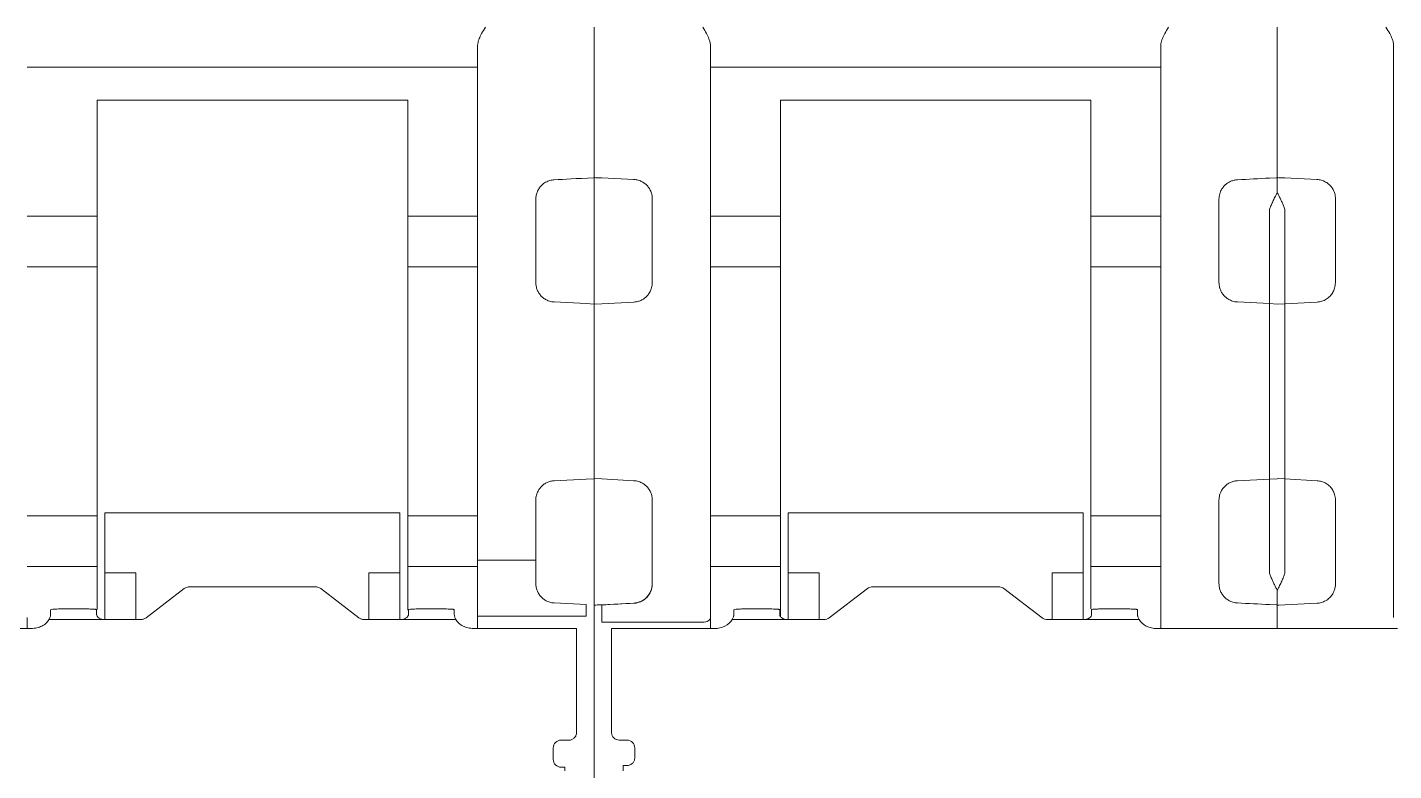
# Model space of a CAD drawing. Header units: millimetres. Extents: x 4137 to 6698, y 1400 to 3585.
# Drawn here: x 4468.22 to 4503.42, y 2999.88 to 3019.04 of the extents above; entities that cross this region are included whole.
import ezdxf

# ---------------------------------------------------------------- set-up
doc = ezdxf.new("R2010")
doc.units = ezdxf.units.MM
doc.layers.add('000-PI-Oprema', color=30, linetype='Continuous', lineweight=5)

msp = doc.modelspace()

# ---------------------------------------------------------------- linework, layer by layer
at = {"layer": '000-PI-Oprema', "color": 0, "lineweight": 0}
for p, q in [((4500.422, 3019.036), (4500.422, 3017.794)), ((4479.822, 3018.005), (4468.222, 3018.005)), ((4485.822, 3018.005), (4497.422, 3018.005)), ((4500.422, 3017.794), (4500.422, 3015.161)), ((4470.022, 3016.334), (4470.022, 3017.159)), ((4478.022, 3017.159), (4470.022, 3017.159)), ((4478.022, 3017.159), (4478.022, 3016.334)), ((4487.622, 3017.159), (4495.622, 3017.159)), ((4470.022, 3016.334), (4470.022, 3014.17)), ((4478.022, 3014.17), (4478.022, 3016.334)), ((4482.868, 3015.16), (4482.84, 3015.161)), ((4483.022, 3015.155), (4482.868, 3015.16)), ((4483.849, 3015.114), (4483.022, 3015.157)), ((4483.022, 3015.155), (4483.022, 3015.157)), ((4483.849, 3015.108), (4483.849, 3015.114)), ((4500.222, 3015.15), (4500.403, 3015.159)), ((4500.468, 3015.16), (4500.44, 3015.161)), ((4500.622, 3015.155), (4500.468, 3015.16)), ((4501.449, 3015.114), (4500.622, 3015.157)), ((4501.449, 3015.114), (4501.449, 3015.108)), ((4482.822, 3011.901), (4482.822, 3014.778)), ((4482.822, 3014.777), (4482.822, 3011.903)), ((4500.222, 3014.341), (4500.222, 3011.914)), ((4500.622, 3011.912), (4500.622, 3014.343)), ((4468.222, 3014.17), (4470.022, 3014.17)), ((4470.022, 3014.17), (4470.022, 3012.859)), ((4478.022, 3012.859), (4478.022, 3014.17)), ((4478.022, 3014.17), (4479.822, 3014.17)), ((4485.822, 3014.17), (4487.622, 3014.17)), ((4497.422, 3014.17), (4495.622, 3014.17)), ((4470.022, 3012.859), (4468.222, 3012.859)), ((4470.022, 3012.859), (4470.022, 3006.447)), ((4478.022, 3006.447), (4478.022, 3012.859)), ((4479.822, 3012.859), (4478.022, 3012.859)), ((4485.822, 3012.859), (4487.622, 3012.859)), ((4495.622, 3012.859), (4497.422, 3012.859)), ((4481.796, 3011.957), (4482.622, 3011.914)), ((4482.622, 3011.914), (4482.822, 3011.903)), ((4482.822, 3011.901), (4483.022, 3011.912)), ((4483.022, 3011.912), (4483.849, 3011.955)), ((4500.222, 3011.914), (4499.396, 3011.957)), ((4500.222, 3011.914), (4500.422, 3011.903)), ((4500.622, 3011.912), (4500.422, 3011.901)), ((4501.449, 3011.955), (4500.622, 3011.912)), ((4482.622, 3007.393), (4481.796, 3007.35)), ((4482.822, 3007.403), (4482.622, 3007.393)), ((4483.022, 3007.395), (4482.822, 3007.405)), ((4482.822, 3006.353), (4482.822, 3007.405)), ((4482.822, 3007.403), (4482.822, 3006.23)), ((4483.849, 3007.351), (4483.022, 3007.395)), ((4499.396, 3007.35), (4500.222, 3007.393)), ((4500.422, 3007.403), (4500.222, 3007.393)), ((4500.222, 3007.393), (4500.222, 3004.965)), ((4500.422, 3007.405), (4500.622, 3007.395)), ((4500.622, 3007.395), (4501.449, 3007.351)), ((4500.622, 3004.963), (4500.622, 3007.395)), ((4468.222, 3006.447), (4470.022, 3006.447)), ((4470.022, 3006.447), (4470.022, 3005.136)), ((4470.222, 3004.973), (4470.222, 3006.524)), ((4470.222, 3006.524), (4477.822, 3006.524)), ((4477.822, 3006.524), (4477.822, 3004.973)), ((4478.022, 3006.525), (4478.017, 3006.525)), ((4478.022, 3005.136), (4478.022, 3006.447)), ((4478.022, 3006.447), (4479.822, 3006.447)), ((4485.822, 3006.447), (4487.622, 3006.447)), ((4487.822, 3006.524), (4487.822, 3004.973)), ((4495.422, 3006.524), (4487.822, 3006.524)), ((4495.422, 3004.973), (4495.422, 3006.524)), ((4497.422, 3006.447), (4495.622, 3006.447)), ((4470.022, 3005.136), (4468.222, 3005.136)), ((4470.022, 3005.136), (4470.022, 3004.033)), ((4478.022, 3004.012), (4478.022, 3005.136)), ((4478.022, 3005.136), (4479.822, 3005.136)), ((4481.322, 3005.303), (4479.822, 3005.303)), ((4487.622, 3005.136), (4485.822, 3005.136)), ((4487.622, 3003.853), (4487.622, 3005.136)), ((4495.622, 3004.046), (4495.622, 3005.136)), ((4495.622, 3005.136), (4497.422, 3005.136)), ((4470.222, 3004.973), (4471.022, 3004.973)), ((4470.222, 3003.771), (4470.222, 3004.973)), ((4471.022, 3004.973), (4471.022, 3003.771)), ((4477.022, 3004.973), (4477.822, 3004.973)), ((4477.022, 3003.771), (4477.022, 3004.973)), ((4477.822, 3004.973), (4477.822, 3003.771)), ((4488.622, 3004.973), (4487.822, 3004.973)), ((4487.822, 3003.771), (4487.822, 3004.973)), ((4488.622, 3003.771), (4488.622, 3004.973)), ((4495.422, 3004.973), (4494.622, 3004.973)), ((4494.622, 3003.771), (4494.622, 3004.973)), ((4495.422, 3004.973), (4495.422, 3003.771)), ((4471.281, 3003.816), (4472.264, 3004.569)), ((4472.405, 3004.614), (4475.64, 3004.614)), ((4475.781, 3004.569), (4476.764, 3003.816)), ((4488.881, 3003.816), (4489.864, 3004.569)), ((4490.005, 3004.614), (4493.24, 3004.614)), ((4493.381, 3004.569), (4494.364, 3003.816)), ((4468.822, 3003.948), (4468.822, 3004.026)), ((4469.805, 3004.044), (4469.022, 3004.044)), ((4470.005, 3004.026), (4470.005, 3003.948)), ((4478.039, 3003.948), (4478.039, 3004.026)), ((4479.023, 3004.044), (4478.239, 3004.044)), ((4479.223, 3004.026), (4479.223, 3003.948)), ((4479.822, 3003.553), (4479.822, 3003.976)), ((4481.796, 3004.2), (4482.622, 3004.157)), ((4482.84, 3004.145), (4483.849, 3004.198)), ((4483.022, 3004.149), (4483.022, 3004.151)), ((4483.849, 3004.192), (4483.849, 3004.198)), ((4486.422, 3003.948), (4486.422, 3004.026)), ((4487.405, 3004.044), (4486.622, 3004.044)), ((4487.605, 3004.026), (4487.605, 3003.948)), ((4495.639, 3004.026), (4495.639, 3003.948)), ((4496.623, 3004.044), (4495.839, 3004.044)), ((4496.823, 3004.026), (4496.823, 3003.948)), ((4497.422, 3003.553), (4497.422, 3003.976)), ((4500.403, 3004.147), (4500.222, 3004.157)), ((4500.422, 3004.146), (4500.422, 3003.541)), ((4500.468, 3004.146), (4500.622, 3004.151)), ((4500.622, 3004.149), (4501.449, 3004.192)), ((4500.622, 3004.151), (4500.622, 3004.149)), ((4468.222, 3003.824), (4468.222, 3003.541)), ((4468.78, 3003.771), (4470.205, 3003.771)), ((4471.14, 3003.771), (4470.205, 3003.771)), ((4477.839, 3003.771), (4476.905, 3003.771)), ((4479.264, 3003.771), (4477.839, 3003.771)), ((4482.622, 3003.857), (4479.822, 3003.857)), ((4485.622, 3003.701), (4483.022, 3003.701)), ((4485.822, 3003.824), (4485.822, 3003.541)), ((4487.805, 3003.771), (4486.38, 3003.771)), ((4487.805, 3003.771), (4488.74, 3003.771)), ((4494.505, 3003.771), (4495.439, 3003.771)), ((4496.864, 3003.771), (4495.439, 3003.771)), ((4462.123, 3003.541), (4468.322, 3003.541)), ((4479.723, 3003.541), (4482.372, 3003.541)), ((4482.372, 3003.541), (4482.372, 3002.929)), ((4483.272, 3002.929), (4483.272, 3003.541)), ((4483.272, 3003.541), (4485.922, 3003.541)), ((4497.323, 3003.541), (4503.522, 3003.541)), ((4482.372, 3000.863), (4482.372, 3002.272)), ((4483.272, 3002.272), (4483.272, 3000.863)), ((4481.772, 3000.464), (4481.772, 3000.165)), ((4482.172, 3000.664), (4481.972, 3000.664)), ((4483.672, 3000.664), (4483.472, 3000.664)), ((4483.872, 3000.215), (4483.872, 3000.464)), ((4482.822, 3000.27), (4482.822, 3000.103)), ((4482.822, 2999.953), (4482.822, 3000.27)), ((4481.972, 2999.966), (4482.072, 2999.966)), ((4482.072, 2999.877), (4482.072, 2999.966)), ((4482.822, 2999.953), (4482.822, 2997.756)), ((4482.822, 2998.679), (4482.822, 2999.953)), ((4483.572, 3000.01), (4483.672, 3000.01)), ((4483.572, 2999.966), (4483.572, 3000.01)), ((4483.572, 2999.966), (4483.572, 2999.877))]:
    msp.add_line(p, q, dxfattribs=at)
at = {"layer": '000-PI-Oprema', "color": 0, "lineweight": 0, "flags": 128}
msp.add_lwpolyline([(4485.822, 3003.824), (4485.819, 3003.8), (4485.807, 3003.777), (4485.789, 3003.756), (4485.764, 3003.737), (4485.734, 3003.722), (4485.699, 3003.711), (4485.661, 3003.704), (4485.622, 3003.701)], dxfattribs=at)
at = {"layer": '000-PI-Oprema', "color": 0, "lineweight": 0}
for points, knots in [([(4479.822, 3018.546), (4479.823, 3018.567), (4479.826, 3018.611), (4479.84, 3018.677), (4479.862, 3018.743), (4479.891, 3018.81), (4479.942, 3018.909), (4479.989, 3018.984), (4480.022, 3019.036)], [0, 0, 0, 0, 0.117336, 0.242611, 0.377617, 0.505972, 0.652001, 1, 1, 1, 1]), ([(4482.822, 3019.036), (4482.822, 3019.004), (4482.822, 3018.94), (4482.822, 3018.844), (4482.822, 3018.749), (4482.822, 3018.622), (4482.822, 3018.465), (4482.822, 3018.289), (4482.822, 3018.129), (4482.822, 3017.992), (4482.822, 3017.877), (4482.822, 3017.822), (4482.822, 3017.794)], [0, 0, 0, 0, 0.061391, 0.122427, 0.18342, 0.24468, 0.372209, 0.500076, 0.627605, 0.755472, 0.877481, 1, 1, 1, 1]), ([(4482.822, 3017.794), (4482.822, 3017.808), (4482.822, 3017.834), (4482.822, 3017.881), (4482.822, 3017.934), (4482.822, 3018.014), (4482.822, 3018.129), (4482.822, 3018.289), (4482.822, 3018.465), (4482.822, 3018.652), (4482.822, 3018.843), (4482.822, 3018.972), (4482.822, 3019.036)], [0, 0, 0, 0, 0.061391, 0.122427, 0.18342, 0.24468, 0.372209, 0.500076, 0.627605, 0.755472, 0.877481, 1, 1, 1, 1]), ([(4485.622, 3019.036), (4485.656, 3018.983), (4485.703, 3018.909), (4485.755, 3018.81), (4485.788, 3018.732), (4485.816, 3018.645), (4485.82, 3018.578), (4485.822, 3018.546)], [0, 0, 0, 0, 0.350015, 0.493309, 0.624855, 0.821183, 1, 1, 1, 1]), ([(4497.422, 3018.546), (4497.423, 3018.567), (4497.426, 3018.611), (4497.44, 3018.677), (4497.462, 3018.743), (4497.491, 3018.81), (4497.542, 3018.909), (4497.589, 3018.984), (4497.622, 3019.036)], [0, 0, 0, 0, 0.117446, 0.242847, 0.378002, 0.506391, 0.652474, 1, 1, 1, 1]), ([(4503.222, 3019.036), (4503.256, 3018.983), (4503.303, 3018.909), (4503.355, 3018.809), (4503.388, 3018.732), (4503.416, 3018.645), (4503.42, 3018.578), (4503.422, 3018.546)], [0, 0, 0, 0, 0.350596, 0.493868, 0.625405, 0.821427, 1, 1, 1, 1]), ([(4479.822, 3018.392), (4479.822, 3018.402), (4479.822, 3018.421), (4479.822, 3018.457), (4479.822, 3018.498), (4479.822, 3018.53), (4479.822, 3018.546)], [0, 0, 0, 0, 0.251193, 0.5, 0.748807, 1, 1, 1, 1]), ([(4497.422, 3018.392), (4497.422, 3018.402), (4497.422, 3018.421), (4497.422, 3018.457), (4497.422, 3018.498), (4497.422, 3018.53), (4497.422, 3018.546)], [0, 0, 0, 0, 0.251193, 0.5, 0.748807, 1, 1, 1, 1]), ([(4503.422, 3018.546), (4503.422, 3018.53), (4503.422, 3018.498), (4503.422, 3018.457), (4503.422, 3018.421), (4503.422, 3018.402), (4503.422, 3018.392)], [0, 0, 0, 0, 0.251193, 0.5, 0.748807, 1, 1, 1, 1]), ([(4479.822, 3015.33), (4479.822, 3015.414), (4479.822, 3015.58), (4479.822, 3015.822), (4479.822, 3016.056), (4479.822, 3016.284), (4479.822, 3016.504), (4479.822, 3016.717), (4479.822, 3016.922), (4479.822, 3017.186), (4479.822, 3017.496), (4479.822, 3017.832), (4479.822, 3018.135), (4479.822, 3018.306), (4479.822, 3018.392)], [0, 0, 0, 0, 0.062754, 0.125301, 0.187708, 0.250043, 0.312375, 0.374772, 0.437302, 0.500033, 0.625237, 0.749935, 0.874674, 1, 1, 1, 1]), ([(4485.822, 3018.392), (4485.822, 3018.352), (4485.822, 3018.271), (4485.822, 3018.14), (4485.822, 3018), (4485.822, 3017.852), (4485.822, 3017.696), (4485.822, 3017.532), (4485.822, 3017.36), (4485.822, 3017.119), (4485.822, 3016.8), (4485.822, 3016.389), (4485.822, 3015.952), (4485.822, 3015.639), (4485.822, 3015.482)], [0, 0, 0, 0, 0.062736, 0.125281, 0.187695, 0.250043, 0.312387, 0.374792, 0.437318, 0.500031, 0.625212, 0.749931, 0.874692, 1, 1, 1, 1]), ([(4497.422, 3015.33), (4497.422, 3015.414), (4497.422, 3015.58), (4497.422, 3015.822), (4497.422, 3016.056), (4497.422, 3016.284), (4497.422, 3016.504), (4497.422, 3016.717), (4497.422, 3016.922), (4497.422, 3017.186), (4497.422, 3017.496), (4497.422, 3017.832), (4497.422, 3018.135), (4497.422, 3018.306), (4497.422, 3018.392)], [0, 0, 0, 0, 0.062754, 0.125301, 0.187708, 0.250043, 0.312375, 0.374772, 0.437302, 0.500033, 0.625237, 0.749935, 0.874674, 1, 1, 1, 1]), ([(4503.422, 3018.392), (4503.422, 3018.352), (4503.422, 3018.271), (4503.422, 3018.14), (4503.422, 3018), (4503.422, 3017.852), (4503.422, 3017.696), (4503.422, 3017.532), (4503.422, 3017.36), (4503.422, 3017.119), (4503.422, 3016.8), (4503.422, 3016.389), (4503.422, 3015.952), (4503.422, 3015.639), (4503.422, 3015.482)], [0, 0, 0, 0, 0.062736, 0.125281, 0.187695, 0.250043, 0.312387, 0.374792, 0.437318, 0.500031, 0.625212, 0.749931, 0.874692, 1, 1, 1, 1]), ([(4482.822, 3017.794), (4482.822, 3017.757), (4482.822, 3017.684), (4482.822, 3017.564), (4482.822, 3017.438), (4482.822, 3017.303), (4482.822, 3017.162), (4482.822, 3017.013), (4482.822, 3016.857), (4482.822, 3016.639), (4482.822, 3016.35), (4482.822, 3015.978), (4482.822, 3015.583), (4482.822, 3015.3), (4482.822, 3015.159)], [0, 0, 0, 0, 0.062728, 0.125272, 0.18769, 0.250045, 0.312396, 0.374803, 0.437328, 0.500029, 0.625194, 0.749922, 0.874696, 1, 1, 1, 1]), ([(4482.822, 3015.161), (4482.822, 3015.232), (4482.822, 3015.374), (4482.822, 3015.581), (4482.822, 3015.782), (4482.822, 3015.977), (4482.822, 3016.165), (4482.822, 3016.348), (4482.822, 3016.524), (4482.822, 3016.751), (4482.822, 3017.017), (4482.822, 3017.307), (4482.822, 3017.57), (4482.822, 3017.719), (4482.822, 3017.794)], [0, 0, 0, 0, 0.062728, 0.125271, 0.18769, 0.250045, 0.312396, 0.374804, 0.437328, 0.500029, 0.625194, 0.749922, 0.874696, 1, 1, 1, 1]), ([(4487.622, 3017.159), (4487.622, 3017.118), (4487.622, 3017.035), (4487.622, 3016.917), (4487.622, 3016.804), (4487.622, 3016.661), (4487.622, 3016.495), (4487.622, 3016.388), (4487.622, 3016.334)], [0, 0, 0, 0, 0.125424, 0.250193, 0.374902, 0.500146, 0.749703, 1, 1, 1, 1]), ([(4495.622, 3016.334), (4495.622, 3016.361), (4495.622, 3016.413), (4495.622, 3016.501), (4495.622, 3016.595), (4495.622, 3016.73), (4495.622, 3016.914), (4495.622, 3017.077), (4495.622, 3017.159)], [0, 0, 0, 0, 0.125424, 0.250193, 0.374902, 0.500146, 0.749703, 1, 1, 1, 1]), ([(4495.622, 3014.17), (4495.622, 3014.241), (4495.622, 3014.383), (4495.622, 3014.589), (4495.622, 3014.79), (4495.622, 3014.986), (4495.622, 3015.176), (4495.622, 3015.422), (4495.622, 3015.714), (4495.622, 3016.041), (4495.622, 3016.237), (4495.622, 3016.334)], [0, 0, 0, 0, 0.083508, 0.166833, 0.25006, 0.333277, 0.416572, 0.500032, 0.666688, 0.83311, 1, 1, 1, 1]), ([(4479.822, 3013.937), (4479.822, 3014.008), (4479.822, 3014.15), (4479.822, 3014.358), (4479.822, 3014.562), (4479.822, 3014.761), (4479.822, 3014.956), (4479.822, 3015.146), (4479.822, 3015.269), (4479.822, 3015.33)], [0, 0, 0, 0, 0.143512, 0.28637, 0.428834, 0.571166, 0.71363, 0.856488, 1, 1, 1, 1]), ([(4485.822, 3015.482), (4485.822, 3015.418), (4485.822, 3015.291), (4485.822, 3015.092), (4485.822, 3014.889), (4485.822, 3014.682), (4485.822, 3014.47), (4485.822, 3014.253), (4485.822, 3014.031), (4485.822, 3013.88), (4485.822, 3013.805)], [0, 0, 0, 0, 0.12575, 0.250858, 0.375537, 0.5, 0.624463, 0.749142, 0.87425, 1, 1, 1, 1]), ([(4497.422, 3013.937), (4497.422, 3014.008), (4497.422, 3014.15), (4497.422, 3014.358), (4497.422, 3014.562), (4497.422, 3014.761), (4497.422, 3014.956), (4497.422, 3015.146), (4497.422, 3015.269), (4497.422, 3015.33)], [0, 0, 0, 0, 0.143512, 0.28637, 0.428834, 0.571166, 0.71363, 0.856488, 1, 1, 1, 1]), ([(4503.422, 3015.482), (4503.422, 3015.418), (4503.422, 3015.291), (4503.422, 3015.092), (4503.422, 3014.889), (4503.422, 3014.682), (4503.422, 3014.47), (4503.422, 3014.253), (4503.422, 3014.031), (4503.422, 3013.88), (4503.422, 3013.805)], [0, 0, 0, 0, 0.12575, 0.250858, 0.375537, 0.5, 0.624463, 0.749142, 0.87425, 1, 1, 1, 1]), ([(4481.796, 3015.106), (4481.778, 3015.105), (4481.74, 3015.102), (4481.685, 3015.089), (4481.629, 3015.07), (4481.574, 3015.043), (4481.522, 3015.009), (4481.467, 3014.962), (4481.41, 3014.895), (4481.361, 3014.808), (4481.328, 3014.709), (4481.324, 3014.641), (4481.322, 3014.607)], [0, 0, 0, 0, 0.067869, 0.138425, 0.211987, 0.288836, 0.369219, 0.453352, 0.573685, 0.721104, 0.860335, 1, 1, 1, 1]), ([(4483.849, 3015.114), (4483.868, 3015.112), (4483.907, 3015.109), (4483.964, 3015.096), (4484.029, 3015.072), (4484.102, 3015.033), (4484.175, 3014.974), (4484.238, 3014.9), (4484.285, 3014.813), (4484.317, 3014.717), (4484.321, 3014.65), (4484.322, 3014.616)], [0, 0, 0, 0, 0.071618, 0.143308, 0.216363, 0.334035, 0.455285, 0.587191, 0.721903, 0.860899, 1, 1, 1, 1]), ([(4498.922, 3014.607), (4498.923, 3014.63), (4498.925, 3014.675), (4498.939, 3014.741), (4498.965, 3014.815), (4499.008, 3014.893), (4499.071, 3014.967), (4499.144, 3015.026), (4499.225, 3015.069), (4499.309, 3015.098), (4499.367, 3015.104), (4499.396, 3015.106)], [0, 0, 0, 0, 0.093221, 0.185813, 0.279137, 0.41434, 0.546905, 0.668022, 0.785627, 0.893606, 1, 1, 1, 1]), ([(4501.922, 3014.616), (4501.922, 3014.639), (4501.92, 3014.684), (4501.906, 3014.75), (4501.88, 3014.823), (4501.838, 3014.9), (4501.768, 3014.982), (4501.676, 3015.051), (4501.565, 3015.1), (4501.486, 3015.109), (4501.449, 3015.114)], [0, 0, 0, 0, 0.092601, 0.18543, 0.278489, 0.413813, 0.545287, 0.709927, 0.860804, 1, 1, 1, 1]), ([(4481.322, 3014.607), (4481.322, 3014.541), (4481.322, 3014.41), (4481.322, 3014.209), (4481.322, 3014.072), (4481.322, 3014.004)], [0, 0, 0, 0, 0.333419, 0.666581, 1, 1, 1, 1]), ([(4500.222, 3014.341), (4500.235, 3014.373), (4500.262, 3014.442), (4500.308, 3014.548), (4500.363, 3014.664), (4500.402, 3014.738), (4500.422, 3014.777)], [0, 0, 0, 0, 0.193415, 0.424448, 0.693252, 1, 1, 1, 1]), ([(4500.622, 3014.343), (4500.61, 3014.375), (4500.585, 3014.438), (4500.546, 3014.529), (4500.506, 3014.616), (4500.464, 3014.7), (4500.437, 3014.752), (4500.422, 3014.778)], [0, 0, 0, 0, 0.194202, 0.390464, 0.589612, 0.792498, 1, 1, 1, 1]), ([(4479.822, 3005.37), (4479.822, 3005.484), (4479.822, 3005.711), (4479.822, 3006.057), (4479.822, 3006.405), (4479.822, 3006.755), (4479.822, 3007.108), (4479.822, 3007.705), (4479.822, 3008.553), (4479.822, 3009.653), (4479.822, 3010.753), (4479.822, 3011.72), (4479.822, 3012.552), (4479.822, 3013.252), (4479.822, 3013.708), (4479.822, 3013.937)], [0, 0, 0, 0, 0.041431, 0.082793, 0.124119, 0.165441, 0.206793, 0.248207, 0.374079, 0.500012, 0.625883, 0.751817, 0.834548, 0.917188, 1, 1, 1, 1]), ([(4481.322, 3014.004), (4481.322, 3013.902), (4481.322, 3013.699), (4481.322, 3013.392), (4481.322, 3013.082), (4481.322, 3012.77), (4481.322, 3012.561), (4481.322, 3012.456)], [0, 0, 0, 0, 0.200123, 0.400061, 0.599939, 0.799877, 1, 1, 1, 1]), ([(4484.322, 3012.454), (4484.322, 3012.574), (4484.322, 3012.813), (4484.322, 3013.168), (4484.322, 3013.521), (4484.322, 3013.753), (4484.322, 3013.869)], [0, 0, 0, 0, 0.2501, 0.5, 0.7499, 1, 1, 1, 1]), ([(4487.622, 3014.17), (4487.622, 3014.121), (4487.622, 3014.023), (4487.622, 3013.807), (4487.622, 3013.568), (4487.622, 3013.323), (4487.622, 3013.102), (4487.622, 3012.938), (4487.622, 3012.882), (4487.622, 3012.859)], [0, 0, 0, 0, 0.150243, 0.300485, 0.450729, 0.600973, 0.751216, 0.901461, 1, 1, 1, 1]), ([(4495.622, 3014.17), (4495.622, 3014.121), (4495.622, 3014.023), (4495.622, 3013.807), (4495.622, 3013.568), (4495.622, 3013.323), (4495.622, 3013.102), (4495.622, 3012.938), (4495.622, 3012.882), (4495.622, 3012.859)], [0, 0, 0, 0, 0.150243, 0.300485, 0.450729, 0.600973, 0.751216, 0.901461, 1, 1, 1, 1]), ([(4497.422, 3005.37), (4497.422, 3005.484), (4497.422, 3005.711), (4497.422, 3006.057), (4497.422, 3006.405), (4497.422, 3006.755), (4497.422, 3007.108), (4497.422, 3007.705), (4497.422, 3008.553), (4497.422, 3009.653), (4497.422, 3010.753), (4497.422, 3011.72), (4497.422, 3012.552), (4497.422, 3013.252), (4497.422, 3013.708), (4497.422, 3013.937)], [0, 0, 0, 0, 0.041431, 0.082793, 0.124119, 0.165441, 0.206793, 0.248207, 0.374079, 0.500012, 0.625883, 0.751817, 0.834548, 0.917188, 1, 1, 1, 1]), ([(4485.822, 3013.805), (4485.822, 3013.694), (4485.822, 3013.472), (4485.822, 3013.137), (4485.822, 3012.799), (4485.822, 3012.459), (4485.822, 3012.117), (4485.822, 3011.538), (4485.822, 3010.717), (4485.822, 3009.653), (4485.822, 3008.589), (4485.822, 3007.653), (4485.822, 3006.847), (4485.822, 3006.168), (4485.822, 3005.724), (4485.822, 3005.502)], [0, 0, 0, 0, 0.041447, 0.082829, 0.124176, 0.16552, 0.206891, 0.248321, 0.374134, 0.500011, 0.625824, 0.751702, 0.834467, 0.91715, 1, 1, 1, 1]), ([(4503.422, 3013.805), (4503.422, 3013.694), (4503.422, 3013.472), (4503.422, 3013.137), (4503.422, 3012.799), (4503.422, 3012.459), (4503.422, 3012.117), (4503.422, 3011.538), (4503.422, 3010.717), (4503.422, 3009.653), (4503.422, 3008.589), (4503.422, 3007.653), (4503.422, 3006.847), (4503.422, 3006.168), (4503.422, 3005.724), (4503.422, 3005.502)], [0, 0, 0, 0, 0.041447, 0.082829, 0.124176, 0.16552, 0.206891, 0.248321, 0.374134, 0.500011, 0.625824, 0.751702, 0.834467, 0.91715, 1, 1, 1, 1]), ([(4487.622, 3012.859), (4487.622, 3012.776), (4487.622, 3012.609), (4487.622, 3012.354), (4487.622, 3012.097), (4487.622, 3011.837), (4487.622, 3011.574), (4487.622, 3011.126), (4487.622, 3010.487), (4487.622, 3009.653), (4487.622, 3008.82), (4487.622, 3008.09), (4487.622, 3007.469), (4487.622, 3006.95), (4487.622, 3006.615), (4487.622, 3006.447)], [0, 0, 0, 0, 0.041319, 0.082538, 0.123706, 0.164869, 0.206076, 0.247373, 0.373654, 0.500018, 0.626299, 0.752662, 0.835118, 0.917437, 1, 1, 1, 1]), ([(4495.622, 3012.859), (4495.622, 3011.852), (4495.622, 3010.753), (4495.622, 3008.554), (4495.622, 3007.454), (4495.622, 3006.447)], [0, 0, 0, 0, 0.5, 0.5, 1, 1, 1, 1]), ([(4481.796, 3011.957), (4481.775, 3011.959), (4481.734, 3011.962), (4481.673, 3011.978), (4481.604, 3012.004), (4481.531, 3012.046), (4481.459, 3012.108), (4481.4, 3012.183), (4481.356, 3012.268), (4481.328, 3012.36), (4481.324, 3012.424), (4481.322, 3012.456)], [0, 0, 0, 0, 0.082209, 0.16366, 0.245689, 0.369303, 0.493372, 0.618767, 0.744744, 0.872104, 1, 1, 1, 1]), ([(4484.322, 3012.454), (4484.322, 3012.433), (4484.32, 3012.39), (4484.308, 3012.328), (4484.284, 3012.257), (4484.245, 3012.181), (4484.186, 3012.107), (4484.114, 3012.044), (4484.032, 3011.997), (4483.942, 3011.965), (4483.88, 3011.958), (4483.849, 3011.955)], [0, 0, 0, 0, 0.085507, 0.170147, 0.255273, 0.381189, 0.506725, 0.630753, 0.754527, 0.877113, 1, 1, 1, 1]), ([(4499.396, 3011.957), (4499.375, 3011.959), (4499.334, 3011.962), (4499.273, 3011.978), (4499.204, 3012.004), (4499.131, 3012.046), (4499.059, 3012.108), (4499, 3012.183), (4498.956, 3012.268), (4498.928, 3012.36), (4498.924, 3012.424), (4498.922, 3012.456)], [0, 0, 0, 0, 0.082209, 0.16366, 0.245689, 0.369303, 0.493372, 0.618767, 0.744744, 0.872104, 1, 1, 1, 1]), ([(4501.449, 3011.955), (4501.469, 3011.957), (4501.51, 3011.96), (4501.571, 3011.976), (4501.629, 3011.998), (4501.685, 3012.027), (4501.737, 3012.064), (4501.796, 3012.118), (4501.858, 3012.2), (4501.911, 3012.317), (4501.919, 3012.407), (4501.922, 3012.454)], [0, 0, 0, 0, 0.080411, 0.161533, 0.243405, 0.326066, 0.409552, 0.493901, 0.642123, 0.810797, 1, 1, 1, 1]), ([(4482.822, 3011.903), (4482.822, 3011.797), (4482.822, 3011.584), (4482.822, 3011.264), (4482.822, 3010.944), (4482.822, 3010.622), (4482.822, 3010.3), (4482.822, 3009.977), (4482.822, 3009.572), (4482.822, 3009.087), (4482.822, 3008.523), (4482.822, 3007.961), (4482.822, 3007.589), (4482.822, 3007.403)], [0, 0, 0, 0, 0.071572, 0.143012, 0.214372, 0.285701, 0.357051, 0.428472, 0.500015, 0.625079, 0.749917, 0.8748, 1, 1, 1, 1]), ([(4482.822, 3007.405), (4482.822, 3007.511), (4482.822, 3007.723), (4482.822, 3008.043), (4482.822, 3008.364), (4482.822, 3008.685), (4482.822, 3009.007), (4482.822, 3009.33), (4482.822, 3009.734), (4482.822, 3010.218), (4482.822, 3010.782), (4482.822, 3011.344), (4482.822, 3011.715), (4482.822, 3011.901)], [0, 0, 0, 0, 0.071572, 0.143012, 0.214372, 0.285701, 0.357051, 0.428472, 0.500015, 0.625079, 0.749917, 0.8748, 1, 1, 1, 1]), ([(4500.222, 3011.914), (4500.222, 3011.807), (4500.222, 3011.593), (4500.222, 3011.271), (4500.222, 3010.949), (4500.222, 3010.626), (4500.222, 3010.302), (4500.222, 3009.978), (4500.222, 3009.572), (4500.222, 3009.085), (4500.222, 3008.519), (4500.222, 3007.954), (4500.222, 3007.58), (4500.222, 3007.393)], [0, 0, 0, 0, 0.071556, 0.142997, 0.214365, 0.285706, 0.357065, 0.428486, 0.500013, 0.625062, 0.749916, 0.874816, 1, 1, 1, 1]), ([(4481.322, 3006.85), (4481.323, 3006.872), (4481.325, 3006.914), (4481.337, 3006.977), (4481.361, 3007.047), (4481.4, 3007.123), (4481.459, 3007.198), (4481.531, 3007.26), (4481.613, 3007.307), (4481.702, 3007.34), (4481.765, 3007.346), (4481.796, 3007.35)], [0, 0, 0, 0, 0.085573, 0.170275, 0.255463, 0.381339, 0.506835, 0.630803, 0.754517, 0.877108, 1, 1, 1, 1]), ([(4483.849, 3007.351), (4483.87, 3007.349), (4483.911, 3007.346), (4483.972, 3007.33), (4484.041, 3007.304), (4484.114, 3007.262), (4484.186, 3007.2), (4484.245, 3007.125), (4484.289, 3007.04), (4484.317, 3006.948), (4484.321, 3006.884), (4484.322, 3006.852)], [0, 0, 0, 0, 0.082205, 0.163652, 0.245679, 0.369354, 0.493482, 0.618917, 0.744935, 0.872201, 1, 1, 1, 1]), ([(4498.922, 3006.85), (4498.923, 3006.872), (4498.925, 3006.914), (4498.937, 3006.977), (4498.961, 3007.047), (4499, 3007.123), (4499.059, 3007.198), (4499.131, 3007.26), (4499.213, 3007.307), (4499.302, 3007.34), (4499.365, 3007.346), (4499.396, 3007.35)], [0, 0, 0, 0, 0.085573, 0.170275, 0.255463, 0.381339, 0.506835, 0.630803, 0.754517, 0.877108, 1, 1, 1, 1]), ([(4501.922, 3006.852), (4501.921, 3006.876), (4501.919, 3006.924), (4501.904, 3006.991), (4501.882, 3007.053), (4501.853, 3007.108), (4501.821, 3007.156), (4501.768, 3007.217), (4501.688, 3007.282), (4501.573, 3007.336), (4501.49, 3007.346), (4501.449, 3007.351)], [0, 0, 0, 0, 0.097376, 0.189595, 0.276665, 0.358598, 0.435408, 0.507112, 0.674555, 0.83875, 1, 1, 1, 1]), ([(4481.322, 3006.85), (4481.322, 3006.745), (4481.322, 3006.536), (4481.322, 3006.224), (4481.322, 3005.915), (4481.322, 3005.607), (4481.322, 3005.404), (4481.322, 3005.303)], [0, 0, 0, 0, 0.200123, 0.400061, 0.599939, 0.799877, 1, 1, 1, 1]), ([(4484.322, 3005.437), (4484.322, 3005.553), (4484.322, 3005.786), (4484.322, 3006.138), (4484.322, 3006.494), (4484.322, 3006.732), (4484.322, 3006.852)], [0, 0, 0, 0, 0.2501, 0.5, 0.7499, 1, 1, 1, 1]), ([(4487.622, 3006.447), (4487.622, 3006.425), (4487.622, 3006.369), (4487.622, 3006.204), (4487.622, 3005.984), (4487.622, 3005.738), (4487.622, 3005.499), (4487.622, 3005.283), (4487.622, 3005.185), (4487.622, 3005.136)], [0, 0, 0, 0, 0.098539, 0.248784, 0.399027, 0.54927, 0.699515, 0.849757, 1, 1, 1, 1]), ([(4495.622, 3006.447), (4495.622, 3006.425), (4495.622, 3006.369), (4495.622, 3006.204), (4495.622, 3005.984), (4495.622, 3005.738), (4495.622, 3005.499), (4495.622, 3005.283), (4495.622, 3005.185), (4495.622, 3005.136)], [0, 0, 0, 0, 0.098539, 0.248784, 0.399027, 0.54927, 0.699515, 0.849757, 1, 1, 1, 1]), ([(4482.822, 3004.528), (4482.822, 3004.528), (4482.822, 3004.855), (4482.822, 3005.238), (4482.822, 3005.727), (4482.822, 3006.081), (4482.822, 3006.31), (4482.822, 3006.339), (4482.822, 3006.353)], [0, 0, 0, 0, 0.008736, 0.206989, 0.405242, 0.603494, 0.801747, 1, 1, 1, 1]), ([(4482.822, 3006.253), (4482.822, 3006.239), (4482.822, 3006.211), (4482.822, 3005.989), (4482.822, 3005.641), (4482.822, 3005.183), (4482.822, 3004.801), (4482.822, 3004.529)], [0, 0, 0, 0, 0.201961, 0.403921, 0.605881, 0.807842, 1, 1, 1, 1]), ([(4484.322, 3004.69), (4484.322, 3004.751), (4484.322, 3004.872), (4484.322, 3005.058), (4484.322, 3005.246), (4484.322, 3005.373), (4484.322, 3005.437)], [0, 0, 0, 0, 0.25014, 0.5, 0.74986, 1, 1, 1, 1]), ([(4485.822, 3005.502), (4485.822, 3005.426), (4485.822, 3005.275), (4485.822, 3005.054), (4485.822, 3004.837), (4485.822, 3004.624), (4485.822, 3004.417), (4485.822, 3004.214), (4485.822, 3004.016), (4485.822, 3003.888), (4485.822, 3003.824)], [0, 0, 0, 0, 0.12575, 0.250858, 0.375537, 0.5, 0.624463, 0.749142, 0.87425, 1, 1, 1, 1]), ([(4503.422, 3005.502), (4503.422, 3005.426), (4503.422, 3005.275), (4503.422, 3005.054), (4503.422, 3004.837), (4503.422, 3004.624), (4503.422, 3004.417), (4503.422, 3004.214), (4503.422, 3004.016), (4503.422, 3003.888), (4503.422, 3003.824)], [0, 0, 0, 0, 0.12575, 0.250858, 0.375537, 0.5, 0.624463, 0.749142, 0.87425, 1, 1, 1, 1]), ([(4479.822, 3003.976), (4479.822, 3004.037), (4479.822, 3004.16), (4479.822, 3004.35), (4479.822, 3004.545), (4479.822, 3004.744), (4479.822, 3004.948), (4479.822, 3005.156), (4479.822, 3005.298), (4479.822, 3005.37)], [0, 0, 0, 0, 0.143512, 0.28637, 0.428834, 0.571166, 0.71363, 0.856488, 1, 1, 1, 1]), ([(4481.322, 3005.303), (4481.322, 3005.234), (4481.322, 3005.098), (4481.322, 3004.896), (4481.322, 3004.765), (4481.322, 3004.699)], [0, 0, 0, 0, 0.333419, 0.666581, 1, 1, 1, 1]), ([(4497.422, 3003.976), (4497.422, 3004.037), (4497.422, 3004.16), (4497.422, 3004.35), (4497.422, 3004.545), (4497.422, 3004.744), (4497.422, 3004.948), (4497.422, 3005.156), (4497.422, 3005.298), (4497.422, 3005.37)], [0, 0, 0, 0, 0.143512, 0.28637, 0.428834, 0.571166, 0.71363, 0.856488, 1, 1, 1, 1]), ([(4481.796, 3004.2), (4481.777, 3004.202), (4481.739, 3004.205), (4481.682, 3004.218), (4481.617, 3004.241), (4481.544, 3004.28), (4481.471, 3004.34), (4481.408, 3004.414), (4481.36, 3004.501), (4481.328, 3004.597), (4481.324, 3004.665), (4481.322, 3004.699)], [0, 0, 0, 0, 0.070997, 0.142096, 0.214572, 0.332081, 0.453288, 0.585757, 0.721078, 0.860541, 1, 1, 1, 1]), ([(4483.849, 3004.198), (4483.89, 3004.2), (4483.937, 3004.208), (4484.036, 3004.242), (4484.089, 3004.269), (4484.189, 3004.351), (4484.236, 3004.406), (4484.303, 3004.54), (4484.322, 3004.618), (4484.322, 3004.697)], [0, 0, 0, 0, 0.25, 0.25, 0.5, 0.5, 0.75, 0.75, 1, 1, 1, 1]), ([(4483.849, 3004.192), (4483.867, 3004.194), (4483.905, 3004.197), (4483.961, 3004.21), (4484.017, 3004.23), (4484.071, 3004.256), (4484.124, 3004.291), (4484.181, 3004.34), (4484.244, 3004.414), (4484.291, 3004.507), (4484.318, 3004.604), (4484.321, 3004.661), (4484.322, 3004.69)], [0, 0, 0, 0, 0.068374, 0.139377, 0.213319, 0.290477, 0.371094, 0.455382, 0.587277, 0.761474, 0.880592, 1, 1, 1, 1]), ([(4499.396, 3004.2), (4499.377, 3004.202), (4499.339, 3004.205), (4499.282, 3004.218), (4499.217, 3004.241), (4499.144, 3004.28), (4499.071, 3004.34), (4499.008, 3004.414), (4498.96, 3004.501), (4498.928, 3004.597), (4498.924, 3004.665), (4498.922, 3004.699)], [0, 0, 0, 0, 0.070996, 0.142095, 0.214573, 0.332083, 0.453298, 0.585758, 0.72107, 0.860537, 1, 1, 1, 1]), ([(4500.222, 3004.965), (4500.235, 3004.934), (4500.26, 3004.87), (4500.299, 3004.779), (4500.339, 3004.692), (4500.38, 3004.607), (4500.408, 3004.556), (4500.422, 3004.529)], [0, 0, 0, 0, 0.1942, 0.390457, 0.5896, 0.792488, 1, 1, 1, 1]), ([(4500.622, 3004.963), (4500.61, 3004.932), (4500.583, 3004.863), (4500.537, 3004.757), (4500.482, 3004.641), (4500.443, 3004.567), (4500.422, 3004.528)], [0, 0, 0, 0, 0.193384, 0.424408, 0.693222, 1, 1, 1, 1]), ([(4501.449, 3004.192), (4501.467, 3004.194), (4501.505, 3004.197), (4501.561, 3004.21), (4501.617, 3004.23), (4501.671, 3004.256), (4501.724, 3004.291), (4501.781, 3004.34), (4501.844, 3004.414), (4501.891, 3004.507), (4501.918, 3004.604), (4501.921, 3004.661), (4501.922, 3004.69)], [0, 0, 0, 0, 0.068374, 0.139376, 0.213318, 0.290476, 0.371092, 0.45538, 0.587276, 0.76147, 0.88059, 1, 1, 1, 1]), ([(4468.822, 3004.026), (4468.822, 3004.031), (4468.844, 3004.035), (4468.918, 3004.042), (4468.97, 3004.044), (4469.022, 3004.044)], [0, 0, 0, 0, 0.5, 0.5, 1, 1, 1, 1]), ([(4470.005, 3004.026), (4470.005, 3004.028), (4470.003, 3004.03), (4469.992, 3004.033), (4469.973, 3004.036), (4469.94, 3004.04), (4469.885, 3004.043), (4469.832, 3004.044), (4469.805, 3004.044)], [0, 0, 0, 0, 0.128148, 0.251094, 0.373747, 0.501054, 0.748354, 1, 1, 1, 1]), ([(4478.039, 3004.026), (4478.039, 3004.031), (4478.061, 3004.035), (4478.135, 3004.042), (4478.187, 3004.044), (4478.239, 3004.044)], [0, 0, 0, 0, 0.5, 0.5, 1, 1, 1, 1]), ([(4479.223, 3004.026), (4479.222, 3004.028), (4479.22, 3004.03), (4479.209, 3004.033), (4479.19, 3004.036), (4479.157, 3004.04), (4479.102, 3004.043), (4479.049, 3004.044), (4479.023, 3004.044)], [0, 0, 0, 0, 0.128148, 0.251094, 0.373747, 0.501054, 0.748354, 1, 1, 1, 1]), ([(4482.822, 3004.147), (4482.822, 3004.076), (4482.822, 3003.934), (4482.822, 3003.727), (4482.822, 3003.526), (4482.822, 3003.331), (4482.822, 3003.142), (4482.822, 3002.96), (4482.822, 3002.783), (4482.822, 3002.556), (4482.822, 3002.29), (4482.822, 3002), (4482.822, 3001.737), (4482.822, 3001.587), (4482.822, 3001.512)], [0, 0, 0, 0, 0.062728, 0.125272, 0.18769, 0.250045, 0.312396, 0.374803, 0.437328, 0.500029, 0.625194, 0.749922, 0.874696, 1, 1, 1, 1]), ([(4482.822, 3001.512), (4482.822, 3001.549), (4482.822, 3001.622), (4482.822, 3001.742), (4482.822, 3001.869), (4482.822, 3002.003), (4482.822, 3002.144), (4482.822, 3002.293), (4482.822, 3002.449), (4482.822, 3002.667), (4482.822, 3002.955), (4482.822, 3003.327), (4482.822, 3003.722), (4482.822, 3004.004), (4482.822, 3004.146)], [0, 0, 0, 0, 0.062728, 0.125271, 0.18769, 0.250045, 0.312396, 0.374804, 0.437328, 0.500029, 0.625194, 0.749922, 0.874696, 1, 1, 1, 1]), ([(4483.022, 3004.151), (4482.996, 3004.15), (4482.944, 3004.149), (4482.893, 3004.147), (4482.868, 3004.146)], [0, 0, 0, 0, 0.508632, 1, 1, 1, 1]), ([(4486.422, 3004.026), (4486.422, 3004.031), (4486.444, 3004.035), (4486.518, 3004.042), (4486.57, 3004.044), (4486.622, 3004.044)], [0, 0, 0, 0, 0.5, 0.5, 1, 1, 1, 1]), ([(4487.605, 3004.026), (4487.605, 3004.028), (4487.603, 3004.03), (4487.592, 3004.033), (4487.573, 3004.036), (4487.54, 3004.04), (4487.485, 3004.043), (4487.432, 3004.044), (4487.405, 3004.044)], [0, 0, 0, 0, 0.128148, 0.251094, 0.373747, 0.501054, 0.748354, 1, 1, 1, 1]), ([(4495.839, 3004.044), (4495.826, 3004.044), (4495.8, 3004.044), (4495.762, 3004.043), (4495.728, 3004.041), (4495.688, 3004.038), (4495.648, 3004.033), (4495.642, 3004.029), (4495.639, 3004.026)], [0, 0, 0, 0, 0.128148, 0.251094, 0.373747, 0.501054, 0.748354, 1, 1, 1, 1]), ([(4496.823, 3004.026), (4496.822, 3004.028), (4496.82, 3004.03), (4496.809, 3004.033), (4496.79, 3004.036), (4496.757, 3004.04), (4496.702, 3004.043), (4496.649, 3004.044), (4496.623, 3004.044)], [0, 0, 0, 0, 0.128148, 0.251094, 0.373747, 0.501054, 0.748354, 1, 1, 1, 1]), ([(4468.78, 3003.771), (4468.77, 3003.754), (4468.748, 3003.721), (4468.705, 3003.676), (4468.655, 3003.637), (4468.578, 3003.592), (4468.468, 3003.55), (4468.371, 3003.544), (4468.322, 3003.541)], [0, 0, 0, 0, 0.126929, 0.250928, 0.374602, 0.500576, 0.748126, 1, 1, 1, 1]), ([(4468.822, 3003.898), (4468.822, 3003.889), (4468.821, 3003.872), (4468.813, 3003.841), (4468.8, 3003.807), (4468.787, 3003.783), (4468.78, 3003.771)], [0, 0, 0, 0, 0.256458, 0.506841, 0.753776, 1, 1, 1, 1]), ([(4470.205, 3003.771), (4470.192, 3003.772), (4470.165, 3003.773), (4470.127, 3003.782), (4470.092, 3003.796), (4470.052, 3003.82), (4470.013, 3003.858), (4470.008, 3003.884), (4470.005, 3003.898)], [0, 0, 0, 0, 0.128818, 0.251822, 0.37424, 0.501366, 0.746636, 1, 1, 1, 1]), ([(4471.281, 3003.816), (4471.271, 3003.809), (4471.251, 3003.796), (4471.217, 3003.782), (4471.179, 3003.773), (4471.153, 3003.772), (4471.14, 3003.771)], [0, 0, 0, 0, 0.25487, 0.5, 0.74513, 1, 1, 1, 1]), ([(4476.905, 3003.771), (4476.892, 3003.772), (4476.866, 3003.773), (4476.828, 3003.782), (4476.793, 3003.796), (4476.774, 3003.809), (4476.764, 3003.816)], [0, 0, 0, 0, 0.25487, 0.5, 0.74513, 1, 1, 1, 1]), ([(4478.039, 3003.898), (4478.039, 3003.891), (4478.038, 3003.878), (4478.027, 3003.857), (4478.008, 3003.835), (4477.975, 3003.808), (4477.92, 3003.778), (4477.866, 3003.773), (4477.839, 3003.771)], [0, 0, 0, 0, 0.130698, 0.254597, 0.376443, 0.501216, 0.749391, 1, 1, 1, 1]), ([(4479.264, 3003.771), (4479.258, 3003.783), (4479.245, 3003.807), (4479.232, 3003.841), (4479.224, 3003.872), (4479.223, 3003.889), (4479.223, 3003.898)], [0, 0, 0, 0, 0.246224, 0.493159, 0.743542, 1, 1, 1, 1]), ([(4479.723, 3003.541), (4479.698, 3003.542), (4479.65, 3003.544), (4479.579, 3003.556), (4479.511, 3003.576), (4479.428, 3003.612), (4479.333, 3003.673), (4479.288, 3003.738), (4479.264, 3003.771)], [0, 0, 0, 0, 0.126929, 0.250928, 0.374602, 0.500576, 0.748126, 1, 1, 1, 1]), ([(4485.922, 3003.541), (4486.019, 3003.541), (4486.115, 3003.563), (4486.277, 3003.644), (4486.342, 3003.703), (4486.38, 3003.771)], [0, 0, 0, 0, 0.5, 0.5, 1, 1, 1, 1]), ([(4486.422, 3003.898), (4486.422, 3003.889), (4486.421, 3003.872), (4486.413, 3003.841), (4486.4, 3003.807), (4486.387, 3003.783), (4486.38, 3003.771)], [0, 0, 0, 0, 0.256458, 0.506841, 0.753776, 1, 1, 1, 1]), ([(4486.422, 3003.898), (4486.422, 3003.906), (4486.422, 3003.923), (4486.422, 3003.94), (4486.422, 3003.945), (4486.422, 3003.948)], [0, 0, 0, 0, 0.334189, 0.665811, 1, 1, 1, 1]), ([(4487.605, 3003.898), (4487.606, 3003.892), (4487.607, 3003.879), (4487.618, 3003.858), (4487.636, 3003.836), (4487.665, 3003.812), (4487.719, 3003.78), (4487.772, 3003.775), (4487.805, 3003.771)], [0, 0, 0, 0, 0.121269, 0.244591, 0.370821, 0.500756, 0.692101, 1, 1, 1, 1]), ([(4495.439, 3003.771), (4495.454, 3003.772), (4495.482, 3003.773), (4495.518, 3003.782), (4495.546, 3003.793), (4495.567, 3003.805), (4495.598, 3003.825), (4495.632, 3003.859), (4495.637, 3003.885), (4495.639, 3003.898)], [0, 0, 0, 0, 0.138294, 0.257669, 0.358107, 0.439606, 0.502183, 0.756685, 1, 1, 1, 1]), ([(4496.823, 3003.948), (4496.823, 3003.945), (4496.823, 3003.94), (4496.823, 3003.923), (4496.823, 3003.906), (4496.823, 3003.898)], [0, 0, 0, 0, 0.334189, 0.665811, 1, 1, 1, 1]), ([(4496.864, 3003.771), (4496.858, 3003.783), (4496.845, 3003.807), (4496.832, 3003.841), (4496.824, 3003.872), (4496.823, 3003.889), (4496.823, 3003.898)], [0, 0, 0, 0, 0.246224, 0.493159, 0.743542, 1, 1, 1, 1]), ([(4496.864, 3003.771), (4496.903, 3003.703), (4496.968, 3003.644), (4497.13, 3003.563), (4497.226, 3003.541), (4497.323, 3003.541)], [0, 0, 0, 0, 0.5, 0.5, 1, 1, 1, 1]), ([(4482.822, 3001.512), (4482.822, 3001.499), (4482.822, 3001.472), (4482.822, 3001.425), (4482.822, 3001.372), (4482.822, 3001.292), (4482.822, 3001.177), (4482.822, 3001.017), (4482.822, 3000.841), (4482.822, 3000.655), (4482.822, 3000.463), (4482.822, 3000.335), (4482.822, 3000.27)], [0, 0, 0, 0, 0.061391, 0.122427, 0.18342, 0.24468, 0.372209, 0.500076, 0.627605, 0.755472, 0.877481, 1, 1, 1, 1]), ([(4482.822, 3000.27), (4482.822, 3000.302), (4482.822, 3000.367), (4482.822, 3000.463), (4482.822, 3000.557), (4482.822, 3000.685), (4482.822, 3000.841), (4482.822, 3001.017), (4482.822, 3001.177), (4482.822, 3001.314), (4482.822, 3001.429), (4482.822, 3001.484), (4482.822, 3001.512)], [0, 0, 0, 0, 0.061391, 0.122427, 0.18342, 0.24468, 0.372209, 0.500076, 0.627605, 0.755472, 0.877481, 1, 1, 1, 1]), ([(4482.172, 3000.664), (4482.186, 3000.664), (4482.212, 3000.666), (4482.25, 3000.677), (4482.284, 3000.696), (4482.324, 3000.729), (4482.364, 3000.784), (4482.37, 3000.836), (4482.372, 3000.863)], [0, 0, 0, 0, 0.128148, 0.251094, 0.373747, 0.501054, 0.748354, 1, 1, 1, 1]), ([(4483.272, 3000.863), (4483.273, 3000.849), (4483.275, 3000.823), (4483.286, 3000.786), (4483.305, 3000.751), (4483.338, 3000.712), (4483.393, 3000.672), (4483.446, 3000.666), (4483.472, 3000.664)], [0, 0, 0, 0, 0.128148, 0.251094, 0.373747, 0.501054, 0.748354, 1, 1, 1, 1]), ([(4481.972, 3000.664), (4481.92, 3000.664), (4481.868, 3000.642), (4481.794, 3000.568), (4481.772, 3000.516), (4481.772, 3000.464)], [0, 0, 0, 0, 0.5, 0.5, 1, 1, 1, 1]), ([(4483.872, 3000.464), (4483.872, 3000.516), (4483.851, 3000.568), (4483.777, 3000.642), (4483.725, 3000.664), (4483.672, 3000.664)], [0, 0, 0, 0, 0.5, 0.5, 1, 1, 1, 1]), ([(4481.772, 3000.165), (4481.772, 3000.113), (4481.794, 3000.061), (4481.868, 2999.988), (4481.92, 2999.966), (4481.972, 2999.966)], [0, 0, 0, 0, 0.5, 0.5, 1, 1, 1, 1]), ([(4482.822, 3000.103), (4482.822, 3000.09), (4482.822, 3000.064), (4482.822, 3000.027), (4482.822, 2999.991), (4482.822, 2999.959), (4482.822, 2999.955), (4482.822, 2999.953)], [0, 0, 0, 0, 0.169382, 0.332374, 0.500748, 0.7482, 1, 1, 1, 1]), ([(4483.672, 3000.01), (4483.686, 3000.011), (4483.712, 3000.012), (4483.75, 3000.024), (4483.784, 3000.042), (4483.824, 3000.075), (4483.864, 3000.13), (4483.87, 3000.183), (4483.872, 3000.215)], [0, 0, 0, 0, 0.128148, 0.251094, 0.373747, 0.501054, 0.748354, 1, 1, 1, 1])]:
    msp.add_open_spline(points, degree=3, knots=knots, dxfattribs=at)
for points in [[(4485.822, 3018.392), (4485.822, 3018.428), (4485.822, 3018.481), (4485.822, 3018.546)], [(4487.622, 3014.17), (4487.622, 3015.025), (4487.622, 3015.765), (4487.622, 3016.334)], [(4481.796, 3015.106), (4482.072, 3015.121), (4482.347, 3015.135), (4482.822, 3015.159)], [(4482.84, 3015.161), (4482.834, 3015.161), (4482.828, 3015.161), (4482.822, 3015.161)], [(4482.822, 3015.161), (4482.822, 3015.145), (4482.822, 3015.009), (4482.822, 3014.778)], [(4482.822, 3014.777), (4482.822, 3015.007), (4482.822, 3015.144), (4482.822, 3015.159)], [(4499.396, 3015.106), (4499.672, 3015.121), (4499.947, 3015.135), (4500.222, 3015.15)], [(4500.403, 3015.159), (4500.409, 3015.159), (4500.416, 3015.159), (4500.422, 3015.159)], [(4500.422, 3015.161), (4500.428, 3015.161), (4500.434, 3015.161), (4500.44, 3015.161)], [(4500.422, 3014.777), (4500.422, 3015.007), (4500.422, 3015.144), (4500.422, 3015.159)], [(4484.322, 3014.616), (4484.322, 3014.375), (4484.322, 3014.125), (4484.322, 3013.869)], [(4498.922, 3014.004), (4498.922, 3014.21), (4498.922, 3014.411), (4498.922, 3014.607)], [(4501.922, 3014.616), (4501.922, 3014.375), (4501.922, 3014.125), (4501.922, 3013.869)], [(4498.922, 3012.456), (4498.922, 3012.98), (4498.922, 3013.498), (4498.922, 3014.004)], [(4501.922, 3013.869), (4501.922, 3013.406), (4501.922, 3012.933), (4501.922, 3012.454)], [(4500.622, 3011.912), (4500.622, 3010.421), (4500.622, 3008.885), (4500.622, 3007.395)], [(4498.922, 3005.303), (4498.922, 3005.809), (4498.922, 3006.326), (4498.922, 3006.85)], [(4501.922, 3006.852), (4501.922, 3006.373), (4501.922, 3005.901), (4501.922, 3005.437)], [(4501.922, 3005.437), (4501.922, 3005.181), (4501.922, 3004.932), (4501.922, 3004.69)], [(4498.922, 3004.699), (4498.922, 3004.895), (4498.922, 3005.097), (4498.922, 3005.303)], [(4472.264, 3004.569), (4472.301, 3004.597), (4472.353, 3004.614), (4472.405, 3004.614)], [(4475.64, 3004.614), (4475.692, 3004.614), (4475.744, 3004.597), (4475.781, 3004.569)], [(4482.822, 3004.147), (4482.822, 3004.162), (4482.822, 3004.299), (4482.822, 3004.529)], [(4482.822, 3004.528), (4482.822, 3004.298), (4482.822, 3004.161), (4482.822, 3004.146)], [(4489.864, 3004.569), (4489.901, 3004.597), (4489.953, 3004.614), (4490.005, 3004.614)], [(4493.24, 3004.614), (4493.292, 3004.614), (4493.344, 3004.597), (4493.381, 3004.569)], [(4500.422, 3004.147), (4500.422, 3004.162), (4500.422, 3004.299), (4500.422, 3004.529)], [(4482.622, 3003.857), (4482.622, 3003.954), (4482.622, 3004.054), (4482.622, 3004.157)], [(4482.822, 3004.146), (4482.828, 3004.145), (4482.834, 3004.145), (4482.84, 3004.145)], [(4482.868, 3004.146), (4482.859, 3004.146), (4482.849, 3004.145), (4482.84, 3004.145)], [(4483.849, 3004.192), (4483.573, 3004.178), (4483.298, 3004.164), (4483.022, 3004.149)], [(4483.022, 3004.149), (4483.022, 3003.995), (4483.022, 3003.846), (4483.022, 3003.701)], [(4500.222, 3004.157), (4499.947, 3004.171), (4499.672, 3004.185), (4499.396, 3004.2)], [(4500.422, 3004.147), (4500.416, 3004.147), (4500.409, 3004.147), (4500.403, 3004.147)], [(4500.44, 3004.145), (4500.434, 3004.145), (4500.428, 3004.146), (4500.422, 3004.146)], [(4500.468, 3004.146), (4500.459, 3004.146), (4500.449, 3004.145), (4500.44, 3004.145)], [(4468.822, 3003.948), (4468.822, 3003.942), (4468.822, 3003.925), (4468.822, 3003.898)], [(4470.005, 3003.898), (4470.005, 3003.925), (4470.005, 3003.942), (4470.005, 3003.948)], [(4478.039, 3003.948), (4478.039, 3003.942), (4478.039, 3003.925), (4478.039, 3003.898)], [(4479.223, 3003.898), (4479.223, 3003.925), (4479.223, 3003.942), (4479.223, 3003.948)], [(4487.605, 3003.898), (4487.605, 3003.925), (4487.605, 3003.942), (4487.605, 3003.948)], [(4488.74, 3003.771), (4488.792, 3003.771), (4488.844, 3003.788), (4488.881, 3003.816)], [(4494.364, 3003.816), (4494.401, 3003.788), (4494.453, 3003.771), (4494.505, 3003.771)], [(4495.639, 3003.948), (4495.639, 3003.942), (4495.639, 3003.925), (4495.639, 3003.898)], [(4482.372, 3002.272), (4482.372, 3002.506), (4482.372, 3002.748), (4482.372, 3002.929)], [(4483.272, 3002.929), (4483.272, 3002.748), (4483.272, 3002.506), (4483.272, 3002.272)]]:
    msp.add_open_spline(points, degree=3, dxfattribs=at)

doc.saveas('drawing.dxf')
